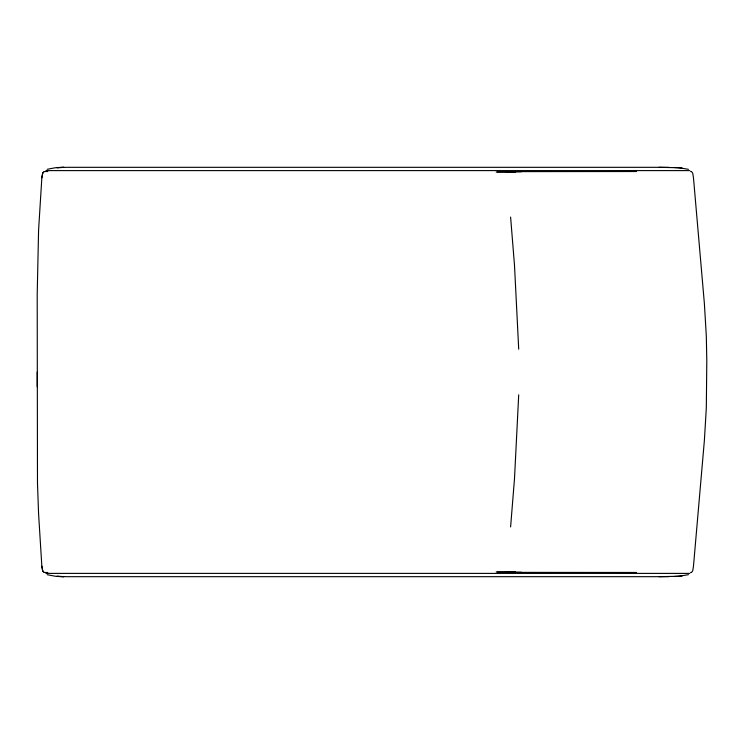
<?xml version="1.0" encoding="UTF-8"?>
<svg xmlns="http://www.w3.org/2000/svg" width="744" height="744" viewBox="0 0 744 744"><rect width="100%" height="100%" fill="white"/><g stroke="black" fill="none" stroke-linecap="round" stroke-linejoin="round"><path stroke-width="1.12" d="M518.707 394.841L514.504 478.587L510.607 526.938M41.85 177.797L42.696 173.175L43.905 171.79L42.687 173.175L41.85 177.797L38.586 230.119L37.2 294.438L37.479 483.163L38.586 513.881L41.85 566.203L42.687 570.825L43.887 572.21L42.696 570.825L41.85 566.203M691.678 572.201L692.711 570.825L693.473 566.203L704.382 440.411L706.316 407.87L706.8 360.905L706.316 336.13L704.382 303.589L693.473 177.797L692.711 173.175L691.678 171.799M47.188 169.307L55.223 167.753L66.569 167.316L659.091 167.316L678.761 167.735L688.442 169.307M688.442 574.694L678.761 576.265L659.091 576.684L66.569 576.684L55.223 576.247L47.188 574.694M682.016 576.005L674.045 576.498M496.211 571.838L515.471 572.099L497.29 572.331M496.211 172.162L521.507 171.715M690.506 572.48L691.176 572.462M689.753 170.599L45.961 170.608L46.751 170.599M659.091 576.684L668.968 576.628M44.528 171.52L47.783 171.52M513.909 171.622L636.436 171.529M47.783 572.48L44.528 572.48M513.909 572.378L636.436 572.471M46.751 573.401L45.961 573.391L689.753 573.401M668.968 167.372L659.091 167.316M521.507 572.285L506.208 572.164M506.208 171.836L515.471 171.901L497.29 171.669M690.506 171.52L691.176 171.538M674.045 167.502L682.016 167.995M510.607 217.062L514.504 265.413L518.707 349.159M37.2 372L37.2 386.759M58.013 167.549L57.056 167.605L63.9 167.335L57.948 167.549M61.566 576.6L57.056 576.395L63.9 576.665L61.566 576.6"/></g></svg>
